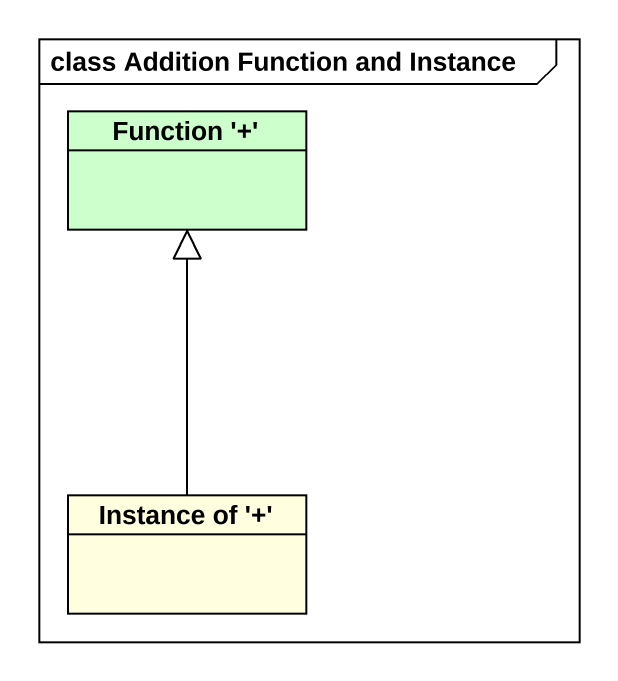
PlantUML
@startuml
mainframe class Addition Function and Instance
hide circle
hide empty members
class "Function '+'" as Function #CCFFCC
class "Instance of '+'" as Instance_of #FFFFE0
Instance_of -up-|> Function
@enduml
